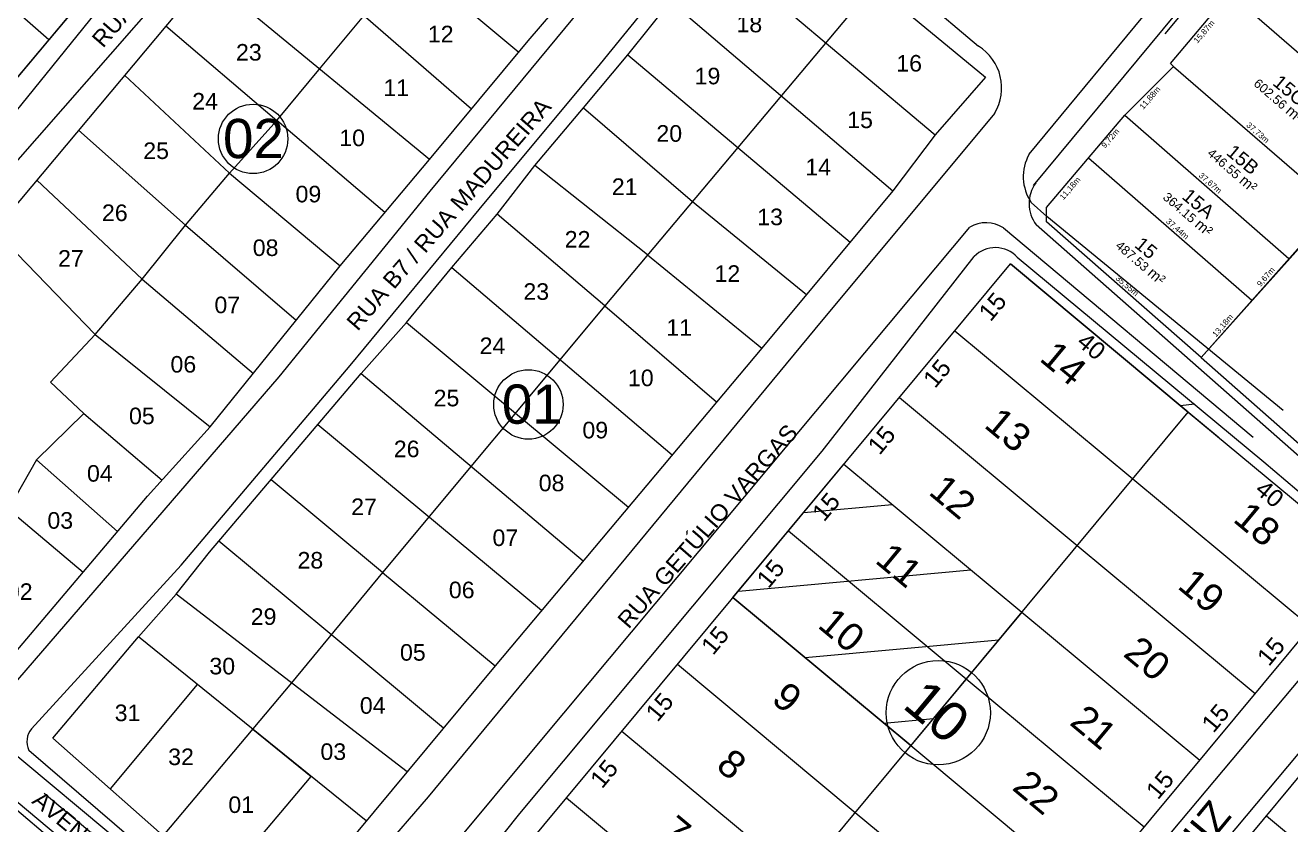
# Model space of a CAD drawing. Header units: metres. Extents: x 3808 to 8215, y 2374 to 6187.
# Drawn here: x 5539.8 to 5758.6, y 4909.9 to 5048 of the extents above; entities that cross this region are included whole.
import ezdxf
from ezdxf.enums import TextEntityAlignment as Align

# ---------------------------------------------------------------- set-up
doc = ezdxf.new("R2010")
doc.units = ezdxf.units.M
doc.linetypes.add('CENTER', pattern=[2, 1.25, -0.25, 0.25, -0.25])
for name, color, linetype in [('0 - Divisão rela', 7, 'CENTER'), ('0 - Meio Fio', 32, 'Continuous'), ('0 - MEIO FIO 2', 251, 'Continuous'), ('0 - Numero de Lotes', 6, 'Continuous'), ('0 - Área Dos Lotes', 1, 'Continuous'), ('COTAS', 7, 'Continuous'), ('vista', 7, 'Continuous')]:
    doc.layers.add(name, color=color, linetype=linetype)
doc.layers.add('0 - LINHAS DE QUADRA E LOTES', color=7, linetype='Continuous', lineweight=5)
doc.styles.add('Arial', font='arial.ttf')
doc.styles.add('pedro', font='arial.ttf', dxfattribs={"height": 3})

msp = doc.modelspace()

# ---------------------------------------------------------------- linework, layer by layer
at = {"color": 0, "linetype": 'ByBlock', "lineweight": 5}
msp.add_line((5745.971, 4977.005), (5745.984, 4976.864), dxfattribs=at)
at = {"layer": '0 - Divisão rela', "linetype": 'Continuous', "lineweight": 5}
for p, q in [((5920.115, 5266.608), (5736.812, 5046.495)), ((5619.442, 5113.928), (5534.512, 5012.53)), ((5626.785, 5045.283), (5657.304, 5081.548)), ((5625.126, 5043.296), (5587.032, 5075.234)), ((5616.944, 5033.499), (5579.405, 5066.127)), ((5543.895, 5045.462), (5524.797, 5062.266)), ((5537.795, 5038.164), (5559.287, 5063.876)), ((5643.981, 5042.869), (5658.764, 5061.318)), ((5658.764, 5061.318), (5697.14, 5029.053)), ((5609.707, 5024.833), (5571.283, 5056.431)), ((5551.591, 5054.669), (5543.895, 5045.462)), ((5686.569, 5054.951), (5640.004, 4999.511)), ((5686.569, 5054.951), (5705.829, 5039.036)), ((5651.373, 5052.094), (5689.799, 5019.378)), ((5590.858, 5040.619), (5598.354, 5049.624)), ((5564.144, 5047.908), (5583.314, 5031.556)), ((5543.895, 5045.462), (5536.199, 5036.255)), ((5609.707, 5024.833), (5626.785, 5045.283)), ((5636.306, 5033.754), (5643.981, 5042.869)), ((5643.981, 5042.869), (5682.424, 5010.533)), ((5583.314, 5031.556), (5590.858, 5040.619)), ((5556.992, 5039.369), (5575.107, 5022.439)), ((5705.829, 5039.036), (5697.14, 5029.053)), ((5627.906, 5023.771), (5636.306, 5033.754)), ((5636.306, 5033.754), (5655.165, 5017.561)), ((5575.107, 5022.439), (5583.314, 5031.556)), ((5601.996, 5015.636), (5583.314, 5031.556)), ((5549.033, 5029.867), (5567.527, 5013.434)), ((5697.14, 5029.053), (5689.799, 5019.378)), ((5594.285, 5006.439), (5609.707, 5024.833)), ((5621.39, 5015.379), (5627.906, 5023.771)), ((5647.422, 5008.343), (5627.906, 5023.771)), ((5541.816, 5021.25), (5560.021, 5004.117)), ((5567.527, 5013.434), (5575.107, 5022.439)), ((5575.107, 5022.439), (5594.285, 5006.439)), ((5689.799, 5019.378), (5667.133, 4992.194)), ((5655.165, 5017.561), (5674.856, 5001.456)), ((5613.57, 5006.119), (5621.39, 5015.379)), ((5640.004, 4999.511), (5621.39, 5015.379)), ((5534.512, 5012.53), (5551.894, 4994.567)), ((5560.021, 5004.117), (5567.527, 5013.434)), ((5567.527, 5013.434), (5586.677, 4997.023)), ((5647.422, 5008.343), (5667.133, 4992.194)), ((5571.782, 4978.586), (5594.285, 5006.439)), ((5605.735, 4996.649), (5613.57, 5006.119)), ((5613.57, 5006.119), (5651.666, 4973.763)), ((5551.894, 4994.567), (5560.021, 5004.117)), ((5560.021, 5004.117), (5579.266, 4987.85)), ((5640.004, 4999.511), (5601.61, 4953.436)), ((5640.004, 4999.511), (5659.351, 4982.921)), ((5597.915, 4987.823), (5605.735, 4996.649)), ((5605.735, 4996.649), (5644.099, 4964.746)), ((5551.894, 4994.567), (5544.174, 4986.349)), ((5551.894, 4994.567), (5571.782, 4978.586)), ((5667.133, 4992.194), (5621.065, 4937.298)), ((5571.699, 4956.943), (5597.915, 4987.823)), ((5597.915, 4987.823), (5636.284, 4955.434)), ((5544.174, 4986.349), (5549.93, 4980.895)), ((5549.93, 4980.895), (5541.763, 4972.905)), ((5549.93, 4980.895), (5563.472, 4969.418)), ((5629.098, 4946.87), (5590.397, 4978.968)), ((5560.941, 4966.625), (5571.782, 4978.586)), ((5541.763, 4972.905), (5536.914, 4964.388)), ((5541.763, 4972.905), (5555.782, 4960.528)), ((5601.61, 4953.436), (5582.311, 4969.444)), ((5533.953, 4934.728), (5560.941, 4966.625)), ((5536.914, 4964.388), (5549.809, 4953.469)), ((5592.818, 4942.604), (5573.313, 4958.844)), ((5565.906, 4949.709), (5571.699, 4956.943)), ((5601.61, 4953.436), (5585.862, 4934.343)), ((5601.61, 4953.436), (5621.065, 4937.298)), ((5559.389, 4942.33), (5565.906, 4949.709)), ((5605.818, 4918.977), (5565.906, 4949.709)), ((5544.618, 4924.823), (5559.389, 4942.33)), ((5598.778, 4910.517), (5559.389, 4942.33)), ((5612.112, 4926.54), (5592.818, 4942.604)), ((5621.065, 4937.298), (5582.686, 4891.179)), ((5554.539, 4916.055), (5569.602, 4934.082)), ((5585.862, 4934.343), (5563.652, 4908.001)), ((5582.686, 4891.179), (5544.618, 4924.823)), ((5579.144, 4926.375), (5589.257, 4918.206)), ((5573.393, 4899.392), (5589.257, 4918.206))]:
    msp.add_line(p, q, dxfattribs=at)
at = {"layer": '0 - LINHAS DE QUADRA E LOTES', "lineweight": 5}
for p, q in [((5737.795, 5041.411), (5755.919, 5062.917)), ((5748.023, 5053.547), (5776.86, 5028.563)), ((5791.534, 5045.058), (5743.097, 4990.61)), ((5729.918, 5032.466), (5738.356, 5040.882)), ((5738.356, 5040.882), (5737.795, 5041.411)), ((5738.356, 5040.882), (5766.296, 5016.688)), ((5743.097, 4990.61), (5786.277, 5038.8)), ((5716.4, 5016.53), (5729.918, 5032.466)), ((5729.918, 5032.466), (5758.288, 5007.686)), ((5751.859, 5000.459), (5723.629, 5025.052)), ((5716.377, 5014.056), (5716.4, 5016.53)), ((5743.097, 4990.61), (5716.377, 5014.056)), ((5743.097, 4990.61), (5918.522, 4836.035))]:
    msp.add_line(p, q, dxfattribs=at)
at = {"layer": '0 - Meio Fio', "linetype": 'Continuous', "lineweight": 5}
for p, q in [((5582.399, 5087.889), (5537.039, 5031.734)), ((5537.767, 5023.809), (5587.85, 5081.063)), ((5609.843, 5019.352), (5659.428, 5079.303)), ((5669.336, 5074.288), (5704.605, 5044.399)), ((5639.285, 5041.344), (5664.563, 5072.427)), ((5713.364, 5025.701), (5749.441, 5069.373)), ((5618.315, 5016.168), (5639.285, 5041.344)), ((5707.398, 5032.77), (5676.348, 4995.462)), ((5583.694, 4987.222), (5609.843, 5019.352)), ((5595.967, 4989.188), (5618.315, 5016.168)), ((5716.418, 5014.96), (5713.73, 5017.401)), ((5757.307, 4981.453), (5716.418, 5014.96)), ((5697.228, 5006.073), (5703.092, 5013.096)), ((5708.957, 5012.974), (5752.083, 4976.844)), ((5664.244, 4966.59), (5697.228, 5006.073)), ((5676.348, 4995.462), (5609.465, 4914.693)), ((5566.789, 4954.698), (5595.967, 4989.188)), ((5537.433, 4933.612), (5583.694, 4987.222)), ((5629.149, 4924.581), (5664.244, 4966.59)), ((5540.928, 4926.45), (5566.789, 4954.698)), ((5516.878, 4931.79), (5564.846, 4891.817)), ((5601.314, 4891.282), (5629.149, 4924.581)), ((5577.759, 4890.608), (5540.44, 4922.7)), ((5535.277, 4915.015), (5560.724, 4893.553)), ((5609.465, 4914.693), (5588.188, 4889.995))]:
    msp.add_line(p, q, dxfattribs=at)
for centre, radius, start, end in [((5700.114, 5037.17), 8.511, 328.86388, 58.14954), ((5720.216, 5021.845), 7.862, 150.63346, 214.42215), ((5705.927, 5008.366), 5.515, 56.68281, 120.93248), ((5543.621, 4924.193), 3.514, 140.02171, 205.14044)]:
    msp.add_arc(centre, radius, start, end, dxfattribs=at)
at = {"layer": '0 - MEIO FIO 2', "lineweight": 5}
for p, q in [((5714.121, 5020.286), (5809.513, 5135.251)), ((5770.233, 4964.471), (5714.572, 5013.524)), ((5677.591, 4974.398), (5703.865, 5008.046)), ((5711.304, 5007.903), (5753.929, 4972.535)), ((5625.335, 4911.793), (5677.591, 4974.398)), ((5753.929, 4972.535), (5770.769, 4958.262)), ((5703.664, 4867.758), (5771.699, 4948.764)), ((5730.187, 4886.66), (5770.474, 4934.719)), ((5578.85, 4885.362), (5543.086, 4915.252)), ((5598.321, 4877.944), (5625.335, 4911.793))]:
    msp.add_line(p, q, dxfattribs=at)
for centre, radius, start, end in [((5719.482, 5017.181), 6.123, 144.20226, 216.6819), ((5707.517, 5004.458), 5.12, 42.29338, 135.50402)]:
    msp.add_arc(centre, radius, start, end, dxfattribs=at)
at = {"layer": 'COTAS', "color": 1, "lineweight": 5}
for p, q in [((5740.89, 4981.168), (5710.142, 5006.753)), ((5662.171, 4949.1), (5681.36, 4972.161)), ((5681.36, 4972.161), (5712.108, 4946.577)), ((5692.919, 4923.516), (5662.171, 4949.1)), ((5712.108, 4946.577), (5692.919, 4923.516))]:
    msp.add_line(p, q, dxfattribs=at)
at = {"layer": 'COTAS', "color": 1, "linetype": 'Continuous', "lineweight": 5}
for p, q in [((5739.502, 4982.323), (5742.045, 4982.556)), ((5674.406, 4963.804), (5689.717, 4965.207)), ((5663.099, 4950.215), (5703.306, 4953.9)), ((5674.645, 4938.721), (5708.125, 4941.79)), ((5688.234, 4927.414), (5696.818, 4928.201))]:
    msp.add_line(p, q, dxfattribs=at)
at = {"layer": 'vista', "lineweight": 5}
for p, q in [((5598.21, 4872.23), (5710.142, 5006.753)), ((5598.21, 4872.23), (5710.142, 5006.753)), ((5710.142, 5006.753), (5740.89, 4981.168)), ((5700.548, 4995.222), (5731.296, 4969.638)), ((5690.954, 4983.692), (5721.702, 4958.107)), ((5654.543, 4877.394), (5740.89, 4981.168)), ((5740.89, 4981.168), (5771.638, 4955.584)), ((5479.991, 4970.336, -540.279), (5578.865, 4888.066)), ((5681.36, 4972.161), (5712.108, 4946.577)), ((5731.296, 4969.638), (5762.044, 4944.053)), ((5671.765, 4960.63), (5702.513, 4935.046)), ((5721.702, 4958.107), (5752.45, 4932.523)), ((5659.707, 4821.061), (5771.638, 4955.584)), ((5659.707, 4821.061), (5771.638, 4955.584)), ((5662.171, 4949.1), (5692.919, 4923.516)), ((5712.108, 4946.577), (5742.856, 4920.992)), ((5652.577, 4937.569), (5683.325, 4911.985)), ((5671.237, 4811.467), (5773.574, 4934.459)), ((5671.237, 4811.467), (5773.574, 4934.459)), ((5702.513, 4935.046), (5733.262, 4909.462)), ((5642.983, 4926.039), (5673.731, 4900.455)), ((5692.919, 4923.516), (5723.667, 4897.931)), ((5633.389, 4914.508), (5664.137, 4888.924)), ((5683.325, 4911.985), (5714.073, 4886.401)), ((5754.386, 4911.398), (5785.134, 4885.814))]:
    msp.add_line(p, q, dxfattribs=at)
at = {"layer": 'vista', "color": 1, "lineweight": 5}
msp.add_line((5740.967, 4981.104), (5746.055, 4976.871), dxfattribs=at)
at = {"layer": 'vista', "lineweight": 5}
for centre in [(5579.217, 5028.368), (5626.807, 4982.473)]:
    msp.add_circle(centre, 6, dxfattribs=at)
at = {"layer": 'vista', "color": 7, "lineweight": 5}
msp.add_circle((5697.66, 4929.213), 9.014, dxfattribs=at)

# ---------------------------------------------------------------- texts
at = {"layer": '0 - LINHAS DE QUADRA E LOTES', "color": 7, "lineweight": 5, "style": 'Arial'}
for s, rotation, p in [('15,87m', 49.32166, (5742.476, 5044.811)), ('11,88m', 49.32166, (5733.1, 5033.368)), ('9,72m', 49.32166, (5726.512, 5026.683)), ('37,73m', 319.32166, (5750.832, 5030.596)), ('11,18m', 49.32166, (5719.288, 5017.737)), ('37,67m', 319.32166, (5742.609, 5021.888)), ('37,44m', 319.32166, (5736.942, 5013.964)), ('9,67m', 49.32166, (5753.395, 5002.738)), ('35,55m', 319.32166, (5728.242, 5004.144)), ('13,18m', 49.32166, (5745.689, 4994.028))]:
    msp.add_text(s, height=1, rotation=rotation, dxfattribs=at).set_placement(p)
at = {"layer": '0 - Numero de Lotes', "lineweight": 5, "style": 'Arial'}
for s, p in [('15C', (5755.31, 5037.817, -704.305)), ('15B', (5747.301, 5025.769, -704.305)), ('15A', (5739.616, 5018.18, -704.305)), ('15', (5731.43, 5009.801, -704.305))]:
    msp.add_text(s, height=2.3721, rotation=320.1673, dxfattribs=at).set_placement(p)
at = {"layer": '0 - Área Dos Lotes', "lineweight": 5, "style": 'Arial'}
for s, height, p in [('602.56', 1.5643, (5752.05, 5037.728)), ('m²', 1.825, (5757.567, 5032.961)), ('446.55', 1.5643, (5744.041, 5025.679)), ('m²', 1.825, (5749.558, 5020.912)), ('364.15', 1.5643, (5736.356, 5018.09)), ('m²', 1.825, (5741.873, 5013.323)), ('487.53', 1.5643, (5728.17, 5009.711)), ('m²', 1.825, (5733.687, 5004.944))]:
    msp.add_text(s, height=height, rotation=319.17122, dxfattribs=at).set_placement(p)
at = {"layer": 'vista', "lineweight": 5, "style": 'pedro'}
for s, height, rotation, p in [('RUA B6 / RUA DA PAZ', 2.86398, 49.04473, (5553.271, 5043.932)), ('RUA B7 / RUA MADUREIRA', 2.86398, 49.04473, (5597.295, 4995.013)), ('02', 6.7786, 360, (5574.006, 5025.04)), ('14', 4.8, 320.23736, (5714.962, 4990.159)), ('01', 6.7786, 360, (5622.216, 4979.145)), ('13', 4.8, 320.23736, (5705.387, 4978.667)), ('RUA GETÚLIO VARGAS', 2.86398, 49.04473, (5644.134, 4943.554)), ('12', 4.8, 320.23736, (5695.785, 4967.088)), ('18', 4.8, 320.23736, (5748.414, 4962.378)), ('11', 4.8, 320.23736, (5686.528, 4955.277)), ('19', 4.8, 320.23736, (5738.819, 4950.847)), ('10', 4.8, 320.23736, (5676.61, 4944.069)), ('20', 4.8, 320.23736, (5729.441, 4939.138)), ('9', 4.8, 320.23736, (5668.613, 4931.21)), ('21', 4.8, 320.23736, (5720.17, 4927.285)), ('8', 4.8, 320.23736, (5659.022, 4919.677)), ('22', 4.8, 320.23736, (5710.239, 4916.035)), ('AVENIDA BRASIL', 2.86398, 320.16905, (5540.806, 4913.7)), ('7', 4.8, 320.23736, (5649.394, 4908.134))]:
    msp.add_text(s, height=height, rotation=rotation, dxfattribs=at).set_placement(p)
for s, p in [('18', (5662.775, 5046.786)), ('12', (5609.424, 5045.056)), ('23', (5576.251, 5041.897)), ('16', (5690.405, 5040.005)), ('19', (5655.538, 5037.795)), ('11', (5601.73, 5035.783)), ('24', (5568.675, 5033.439)), ('15', (5681.916, 5030.229)), ('10', (5594.111, 5027.114)), ('20', (5648.932, 5027.877)), ('25', (5560.219, 5024.889)), ('14', (5674.676, 5022.067)), ('21', (5641.225, 5018.675)), ('09', (5586.548, 5017.399)), ('26', (5553.078, 5014.17)), ('13', (5666.367, 5013.454)), ('22', (5633.084, 5009.582)), ('08', (5579.149, 5008.13)), ('27', (5545.495, 5006.285)), ('12', (5658.978, 5003.663)), ('23', (5625.941, 5000.556)), ('07', (5572.527, 4998.245)), ('11', (5650.65, 4994.342)), ('24', (5618.372, 4991.182)), ('06', (5564.927, 4987.981)), ('10', (5644.01, 4985.636)), ('25', (5610.417, 4982.151)), ('05', (5557.755, 4979.062)), ('09', (5636.14, 4976.611)), ('26', (5603.533, 4973.362)), ('04', (5550.493, 4969.132)), ('08', (5628.587, 4967.474)), ('27', (5596.162, 4963.361)), ('03', (5543.648, 4961.004)), ('07', (5620.598, 4958.012)), ('28', (5586.886, 4954.121)), ('02', (5536.646, 4948.7)), ('06', (5613.052, 4948.993)), ('29', (5578.802, 4944.381)), ('05', (5604.605, 4938.199)), ('30', (5571.652, 4935.83)), ('04', (5597.666, 4929.032)), ('31', (5555.28, 4927.754)), ('32', (5564.529, 4920.152)), ('03', (5590.853, 4921.049)), ('01', (5574.934, 4911.885))]:
    msp.add_text(s, height=2.864, dxfattribs=at).set_placement(p)
at = {"layer": 'vista', "color": 1, "lineweight": 5, "style": 'pedro'}
for s, rotation, p in [('15', 50.23736, (5706.697, 4996.642)), ('40', 320.23736, (5721.405, 4992.9)), ('15', 50.23736, (5697.103, 4985.112)), ('15', 50.23736, (5687.509, 4973.581)), ('40', 320.23736, (5752.217, 4967.393)), ('15', 50.23736, (5677.915, 4962.051)), ('15', 50.23736, (5668.321, 4950.52)), ('15', 50.23736, (5658.726, 4938.99)), ('15', 50.23736, (5754.83, 4937.079)), ('15', 50.23736, (5649.132, 4927.459)), ('15', 50.23736, (5745.236, 4925.549)), ('15', 50.23736, (5639.538, 4915.929)), ('15', 50.23736, (5735.642, 4914.018))]:
    msp.add_text(s, height=3, rotation=rotation, dxfattribs=at).set_placement(p)
at = {"layer": 'vista', "color": 7, "lineweight": 5, "style": 'pedro'}
msp.add_text('10', height=6.7786, rotation=320.23736, dxfattribs=at).set_placement((5691.262, 4930.206))
at = {"layer": 'vista', "lineweight": 5, "style": 'pedro'}
msp.add_text('RUA WASHINGTON LUIZ', height=4.992, rotation=50.39239, dxfattribs=at).set_placement((5692.597, 4851.521), align=Align.TOP_LEFT)

doc.saveas('drawing.dxf')
